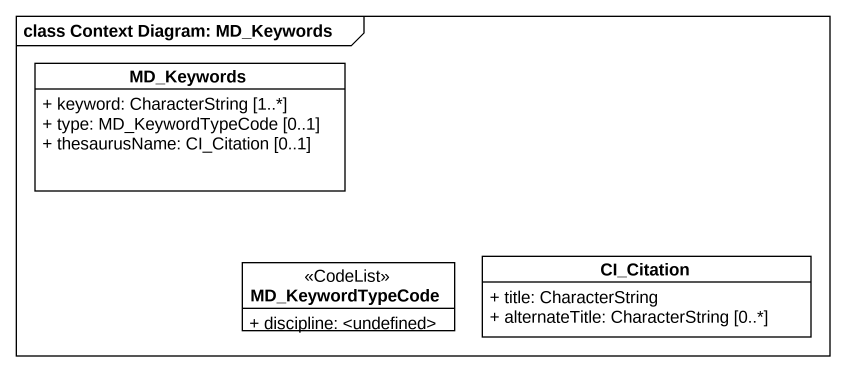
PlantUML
@startuml
mainframe class Context Diagram: MD_Keywords
hide circle
hide empty members
skinparam classAttributeIconSize 0
class MD_Keywords #FFFFFF {
  + keyword: CharacterString [1..*]
  + type: MD_KeywordTypeCode [0..1]
  + thesaurusName: CI_Citation [0..1]
}
class MD_KeywordTypeCode <<CodeList>> #FFFFFF {
  + discipline: <undefined>
}
class CI_Citation #FFFFFF {
  + title: CharacterString
  + alternateTitle: CharacterString [0..*]
}
@enduml
